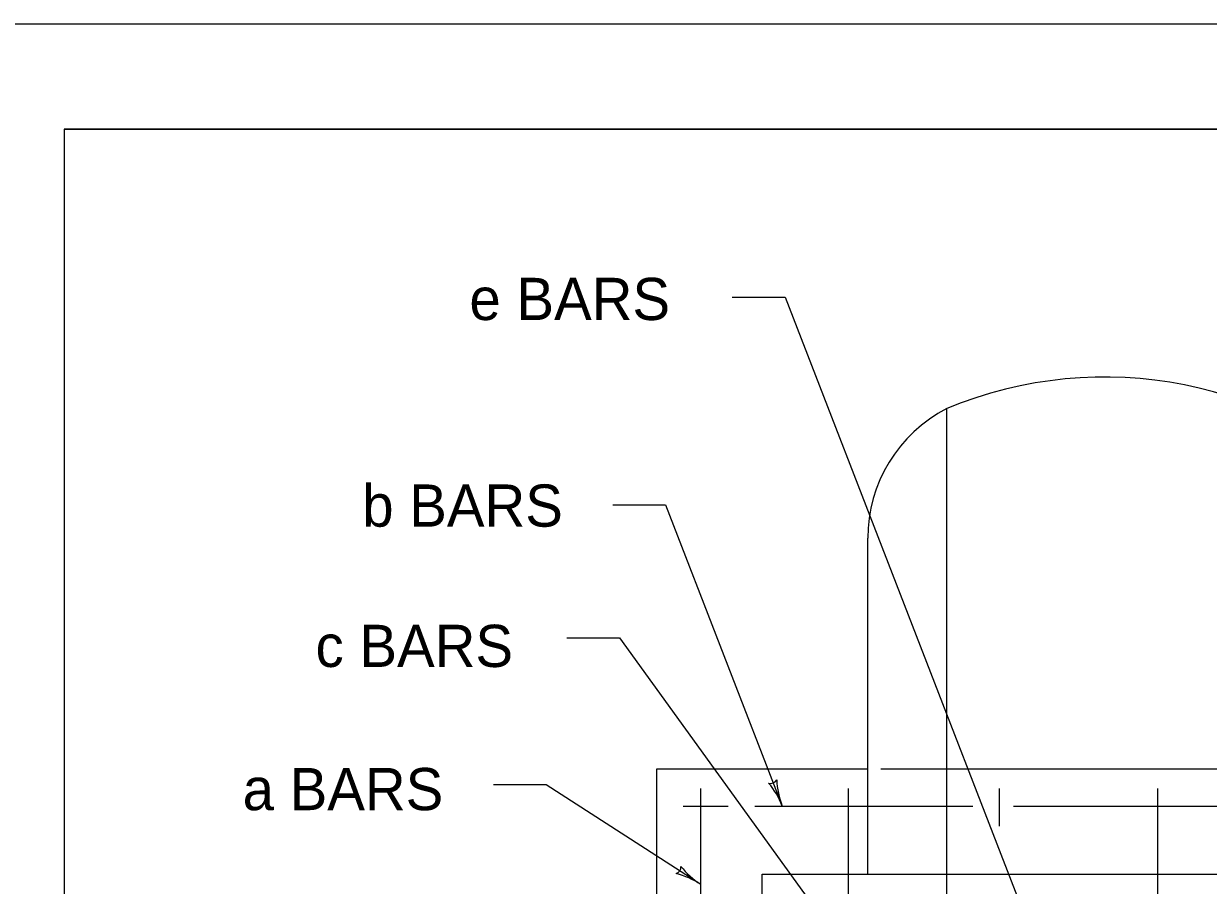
# Model space of a CAD drawing. Extents: x 997.6 to 1036.6, y 998.9 to 1022.6.
# Drawn here: x 1006.81 to 1012.42, y 1017.92 to 1022 of the extents above; entities that cross this region are included whole.
import ezdxf

# ---------------------------------------------------------------- set-up
doc = ezdxf.new("R2010")
doc.units = 0
for name, color, linetype in [('Level 1', 7, 'Continuous'), ('Level 10', 7, 'Continuous'), ('Level 11', 7, 'Continuous'), ('Level 14', 7, 'Continuous')]:
    doc.layers.add(name, color=color, linetype=linetype)

msp = doc.modelspace()

# ---------------------------------------------------------------- linework, layer by layer
at = {"layer": 'Level 1'}
for p, q in [((1010.1683, 1020.7038), (1010.4183, 1020.7038)), ((1010.4183, 1020.7038), (1011.6062, 1017.6405)), ((1011.1852, 1017.4698), (1011.1852, 1020.1759)), ((1009.6015, 1019.7201), (1009.8515, 1019.7201)), ((1009.8515, 1019.7201), (1010.405, 1018.2927)), ((1010.8101, 1017.9698), (1010.8101, 1019.5617)), ((1009.3833, 1019.0897), (1009.6333, 1019.0897)), ((1009.6333, 1019.0897), (1010.6228, 1017.7214)), ((1009.8102, 1017.1261), (1009.8102, 1018.4698)), ((1009.8102, 1018.4698), (1010.8101, 1018.4698)), ((1010.873, 1018.4698), (1015.6916, 1018.4698)), ((1009.0359, 1018.3946), (1009.2859, 1018.3946)), ((1009.2859, 1018.3946), (1010.0185, 1017.9221)), ((1010.0185, 1017.5031), (1010.0185, 1018.3761)), ((1010.7196, 1016.3119), (1010.7196, 1018.3761)), ((1011.4352, 1018.1982), (1011.4352, 1018.3761)), ((1012.1852, 1016.3316), (1012.1852, 1018.3761)), ((1009.9352, 1018.2927), (1010.1491, 1018.2927)), ((1010.2747, 1018.2927), (1011.3083, 1018.2927)), ((1011.502, 1018.2927), (1014.3654, 1018.2927)), ((1010.31, 1017.9698), (1016.3102, 1017.9698)), ((1010.31, 1013.9697), (1010.31, 1017.9698))]:
    msp.add_line(p, q, dxfattribs=at)
for centre, radius, start, end in [((1011.9332, 1018.3791), 1.9463, 44.969, 112.6013), ((1011.5006, 1019.5617), 0.6905, 117.1821, 180), ((1010.3513, 1018.4314), 0.0313, 249.9702, 332.0869), ((1010.0405, 1018.1514), 0.3909, 21.1956, 39.8644), ((1010.7695, 1018.4341), 0.3909, 182.5428, 201.1895), ((1010.0405, 1018.1514), 0.3909, 21.1834, 21.1956), ((1009.8936, 1018.0027), 0.0313, 285.9535, 8.0702), ((1009.8066, 1017.5936), 0.3909, 57.1789, 75.8477), ((1010.2304, 1018.2506), 0.3909, 218.526, 237.1728), ((1009.8066, 1017.5936), 0.3909, 57.1667, 57.1789)]:
    msp.add_arc(centre, radius, start, end, dxfattribs=at)
at = {"layer": 'Level 10'}
for q in [(1035.5, 1021.5), (1007, 1000.5)]:
    msp.add_line((1007, 1021.5), q, dxfattribs=at)
at = {"layer": 'Level 11'}
msp.add_lwpolyline([(1007, 1000.5), (1035.5, 1000.5), (1035.5, 1021.5), (1007, 1021.5)], close=True, dxfattribs=at)
at = {"layer": 'Level 14'}
msp.add_line((1000, 1022), (1036, 1022), dxfattribs=at)

# ---------------------------------------------------------------- texts
at = {"layer": 'Level 1'}
for s, p in [('e BARS', (1008.9219, 1020.5958)), ('b BARS', (1008.4138, 1019.6167)), ('c BARS', (1008.1925, 1018.9518)), ('a BARS', (1007.8468, 1018.2732))]:
    msp.add_text(s, height=0.2, dxfattribs=at).set_placement(p)

doc.saveas('drawing.dxf')
